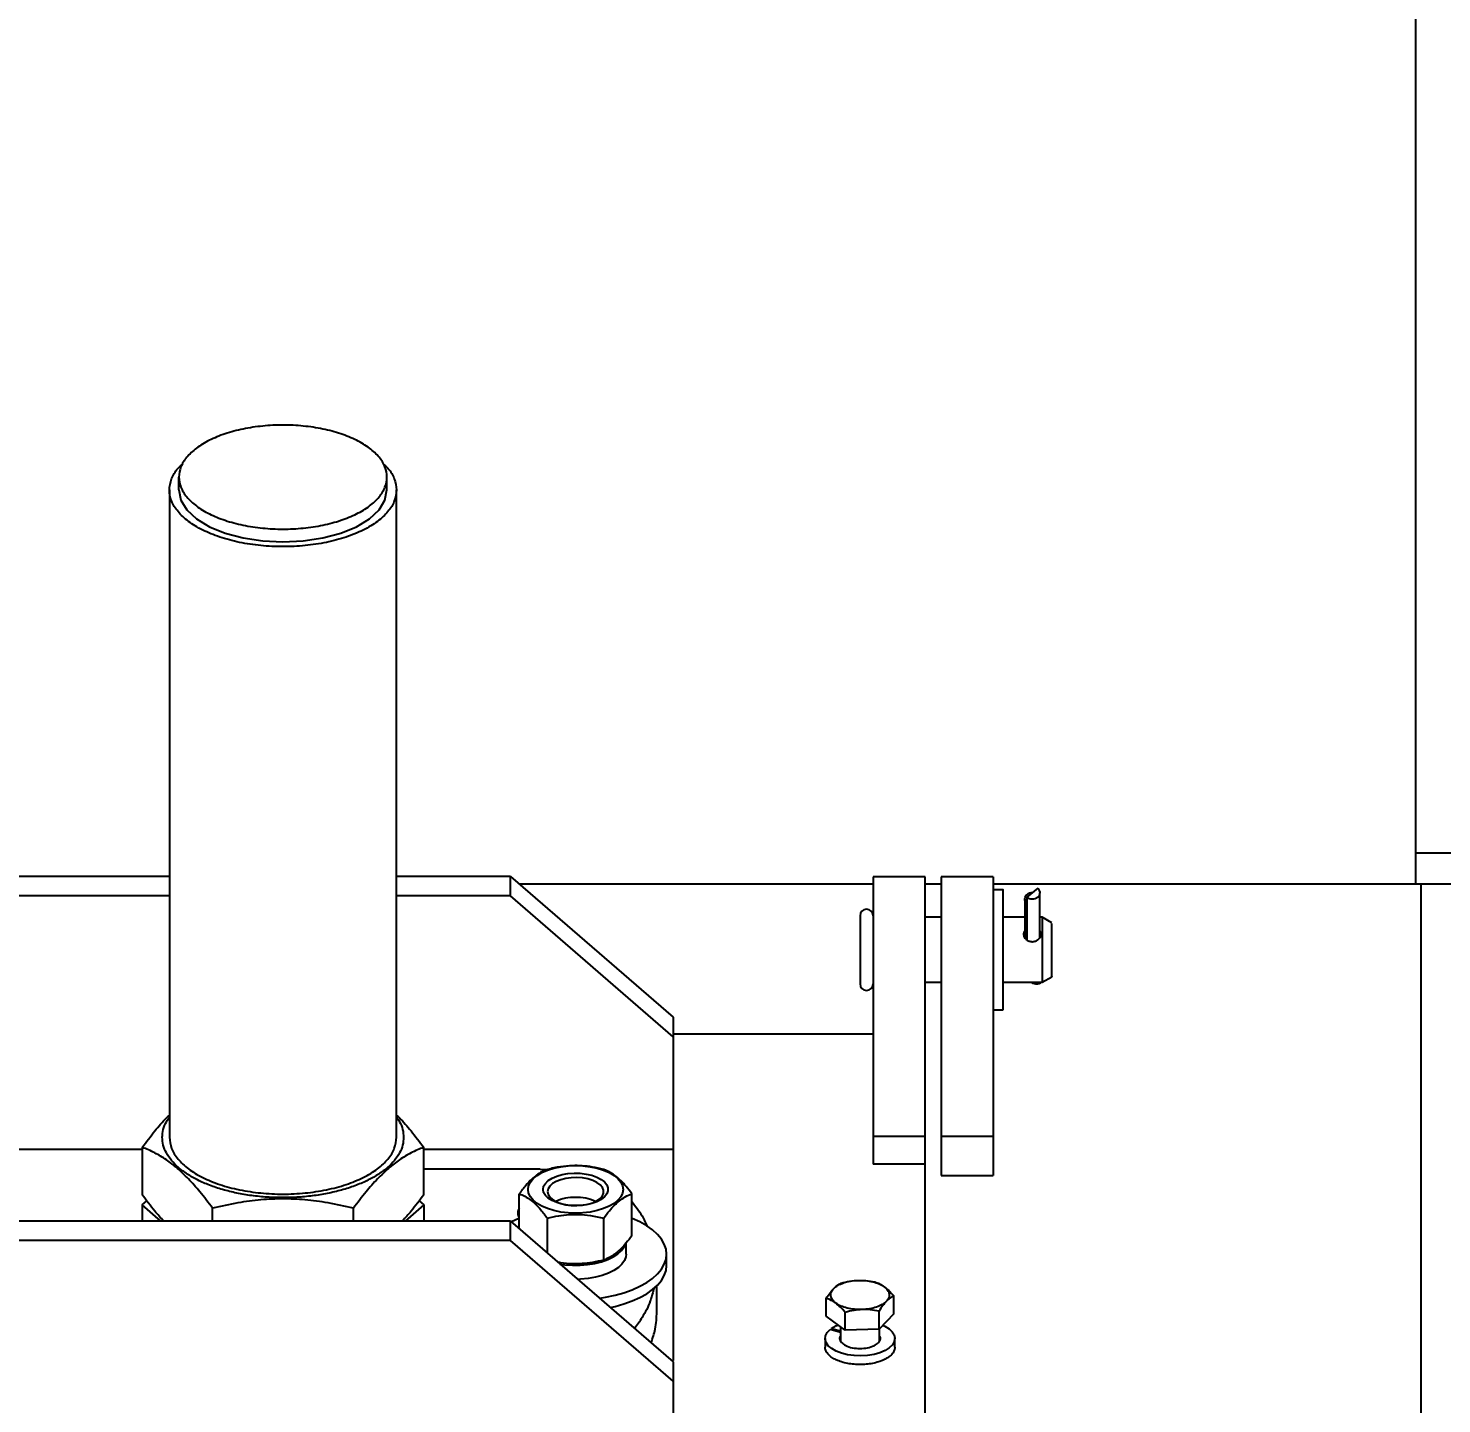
# Model space of a CAD drawing. Header units: millimetres. Extents: x 1293 to 41893, y 1011 to 26911.
# Drawn here: x 24724.6 to 25014.5, y 7724.6 to 8006.7 of the extents above; entities that cross this region are included whole.
import ezdxf

# ---------------------------------------------------------------- set-up
doc = ezdxf.new("R2010")
doc.units = ezdxf.units.MM
doc.header["$LTSCALE"] = 50
doc.layers.add('CAPA_1', color=7, linetype='Continuous')
doc.layers.add('MAQUINAS', color=11, linetype='Continuous')
doc.styles.add('SLDTEXTSTYLE0', font='TXT', dxfattribs={"width": 0.75})
doc.dimstyles.new('SLDDIMSTYLE0', dxfattribs={"dimtxt": 100, "dimasz": 100, "dimexe": 0, "dimexo": 0.0625, "dimgap": 25, "dimtad": 2, "dimdec": 0, "dimlfac": 1.5, "dimrnd": 1e-09, "dimzin": 12, "dimdsep": 46, "dimtxsty": 'SLDTEXTSTYLE0', "dimsah": 1, "dimcen": 0.09, "dimadec": 0, "dimazin": 3, "dimtfac": 1, "dimtdec": 0, "dimtofl": 0, "dimtmove": 0, "dimatfit": 3, "dimfxl": 1, "dimfrac": 2, "dimtolj": 1, "dimtzin": 12, "dimarcsym": 0})

# ---------------------------------------------------------------- blocks, each defined once
blk = doc.blocks.new('_D_28')
at = {"layer": 'CAPA_1', "transparency": 16777216}
for p, q in [((23097.89, 7144.96), (23097.89, 9212.28)), ((25942.46, 7144.96), (25942.46, 9212.28)), ((25942.46, 9162.28), (23097.89, 9162.28))]:
    blk.add_line(p, q, dxfattribs=at)
for points in [[(23097.89, 9162.28), (23197.89, 9146.89), (23197.89, 9177.66)], [(25942.46, 9162.28), (25842.46, 9177.66), (25842.46, 9146.89)]]:
    blk.add_solid(points, dxfattribs=at)
at = {"layer": 'CAPA_1', "transparency": 16777216, "insert": (24372.4, 9291.18), "char_height": 100, "attachment_point": 1, "style": 'SLDTEXTSTYLE0'}
blk.add_mtext('4267', dxfattribs=at)

msp = doc.modelspace()

# ---------------------------------------------------------------- linework, layer by layer
at = {"color": 7, "linetype": 'Continuous', "lineweight": 25}
for p, q in [((25009.1760298, 7831.1769069), (25009.1760298, 8252.2602403)), ((25077.5260298, 7837.5269069), (25009.1760298, 7837.5269069))]:
    msp.add_line(p, q, dxfattribs=at)
at = {"layer": 'MAQUINAS', "linetype": 'Continuous', "lineweight": 25}
for p, q in [((24755.5093631, 7912.0433694), (24755.5093631, 7914.6727496)), ((24798.1760298, 7912.0433694), (24798.1760298, 7914.6727496)), ((24753.5593631, 7912.0433694), (24753.5593631, 7779.2528075)), ((24800.1260298, 7779.2528075), (24800.1260298, 7912.0433694)), ((24753.5593631, 7832.7535665), (24543.5093631, 7832.7535665)), ((24823.5093631, 7832.7535665), (24800.1260298, 7832.7535665)), ((24823.5093631, 7828.7535665), (24823.5093631, 7832.7535665)), ((24823.5093631, 7832.7535665), (24856.8426964, 7803.8860531)), ((24908.5093631, 7832.7110871), (24897.8426964, 7832.7110871)), ((24922.5093631, 7832.7110871), (24911.8426964, 7832.7110871)), ((24897.8426964, 7831.1769069), (24825.3299328, 7831.1769069)), ((24911.8426964, 7831.1769069), (24908.5093631, 7831.1769069)), ((25077.5093631, 7831.1769069), (24922.5093631, 7831.1769069)), ((24924.5093631, 7830.0444204), (24922.5093631, 7830.0444204)), ((24931.6142076, 7830.3439948), (24929.4045186, 7828.4825591)), ((24932.0426964, 7820.2518273), (24932.0426964, 7829.4132769)), ((24753.5593631, 7828.7535665), (24543.5093631, 7828.7535665)), ((24823.5093631, 7828.7535665), (24800.1260298, 7828.7535665)), ((24856.8426964, 7799.8860531), (24823.5093631, 7828.7535665)), ((24928.9760298, 7828.1241122), (24928.9760298, 7820.2518273)), ((24929.4045186, 7828.4825591), (24929.4045186, 7819.7346093)), ((24897.8426964, 7825.2404681), (24897.8426964, 7773.7239123)), ((24908.5093631, 7697.8179231), (24908.5093631, 7825.2404681)), ((24911.8426964, 7824.3777537), (24908.5093631, 7824.3777537)), ((24911.8426964, 7825.2404681), (24911.8426964, 7771.4145112)), ((24922.5093631, 7825.2404681), (24922.5093631, 7771.4145112)), ((24928.9760298, 7824.3777537), (24924.5093631, 7824.3777537)), ((24932.5093631, 7824.3777537), (24932.0426964, 7824.3777537)), ((24934.5093631, 7823.2230532), (24932.5093631, 7824.3777537)), ((24932.5093631, 7811.0444204), (24934.5093631, 7812.1991209)), ((25010.1760298, 7813.5276315), (25010.1760298, 7620.848392)), ((24908.5093631, 7811.0444204), (24911.8426964, 7811.0444204)), ((24924.5093631, 7811.0444204), (24932.5093631, 7811.0444204)), ((24856.8426964, 7803.8860531), (24856.8426964, 7733.4494835)), ((24922.5093631, 7805.3777537), (24924.5093631, 7805.3777537)), ((24897.8426964, 7800.390579), (24856.8426964, 7800.390579)), ((24747.975183, 7777.1940508), (24747.975183, 7767.4551578)), ((24805.7102099, 7767.4551578), (24805.7102099, 7777.1940508)), ((24897.8426964, 7779.497415), (24908.5093631, 7779.497415)), ((24911.8426964, 7779.497415), (24922.5093631, 7779.497415)), ((24543.5093631, 7776.7920423), (24747.975183, 7776.7920423)), ((24805.7102099, 7776.7920423), (24856.8426964, 7776.7920423)), ((24829.617353, 7772.6946951), (24805.7102099, 7772.6946951)), ((24829.617353, 7772.6946951), (24831.0022168, 7772.643257)), ((24908.5093631, 7773.7239123), (24897.8426964, 7773.7239123)), ((24911.8426964, 7771.4145112), (24922.5093631, 7771.4145112)), ((24747.975183, 7765.3964011), (24748.9289682, 7766.2224033)), ((24751.8004027, 7762.0836636), (24747.975183, 7765.3964011)), ((24747.975183, 7765.3964011), (24747.975183, 7762.0836636)), ((24805.7102099, 7765.3964011), (24801.8849902, 7762.0836636)), ((24804.7564247, 7766.2224033), (24805.7102099, 7765.3964011)), ((24805.7102099, 7765.3964011), (24805.7102099, 7762.0836636)), ((24825.295691, 7760.5366582), (24825.295691, 7767.6733249)), ((24848.3897018, 7759.0780254), (24848.3897018, 7767.6733249)), ((24762.4089397, 7762.0836636), (24762.4089397, 7764.6940508)), ((24791.2764532, 7762.0836636), (24791.2764532, 7764.6940508)), ((24831.0691937, 7755.5366582), (24831.0691937, 7762.6733249)), ((24842.6161991, 7754.0780254), (24842.6161991, 7762.6733249)), ((24823.5093631, 7762.0836636), (24216.8426964, 7762.0836636)), ((24823.5093631, 7758.0836636), (24823.5093631, 7762.0836636)), ((24823.5093631, 7762.0836636), (24856.8426964, 7733.2161501)), ((24823.5093631, 7758.0836636), (24216.8426964, 7758.0836636)), ((24856.8426964, 7729.2161501), (24823.5093631, 7758.0836636)), ((24847.1893631, 7755.2927714), (24847.1893631, 7757.5454688)), ((24855.5093631, 7752.9833703), (24855.5093631, 7755.2927714)), ((24853.5093631, 7743.4570908), (24853.5093631, 7748.7801969)), ((24888.2664677, 7742.5402713), (24888.2664677, 7746.2099976)), ((24902.0855918, 7743.048161), (24902.0855918, 7746.7178873)), ((24892.1610941, 7739.6753156), (24888.2664677, 7742.5402713)), ((24892.1610941, 7739.6753156), (24892.1610941, 7743.3450419)), ((24899.0706562, 7739.9292604), (24899.0706562, 7743.5989867)), ((24902.0855918, 7743.048161), (24899.0706562, 7739.9292604)), ((24891.1760298, 7739.231222), (24889.0332977, 7739.8497755)), ((24889.2913595, 7739.7752795), (24889.3223215, 7740.0723371)), ((24889.3223215, 7740.0723371), (24891.1760298, 7739.5372177)), ((24891.1760298, 7740.3999462), (24891.1760298, 7737.5041339)), ((24899.0706562, 7739.9292604), (24892.1610941, 7739.6753156)), ((24899.1760298, 7737.4959319), (24899.1760298, 7739.8803714)), ((24888.0193631, 7738.0136982), (24888.0193631, 7736.2239181)), ((24902.3326964, 7736.2239181), (24902.3326964, 7738.0136982)), ((24856.8426964, 7733.2161501), (24856.8426964, 7686.3566674))]:
    msp.add_line(p, q, dxfattribs=at)
at = {"layer": 'MAQUINAS', "linetype": 'Continuous', "lineweight": 25, "flags": 128}
for points in [[(24755.5093631, 7912.0433694), (24755.9192771, 7909.962406), (24757.1332664, 7907.9614128), (24759.104678, 7906.117287), (24761.7577518, 7904.5008971), (24764.9905315, 7903.1743602), (24768.6787832, 7902.1886544), (24772.6807696, 7901.5816598), (24776.8426964, 7901.3767028), (24781.0046233, 7901.5816598), (24785.0066097, 7902.1886544), (24788.6948614, 7903.1743602), (24791.9276411, 7904.5008971), (24794.5807148, 7906.117287), (24796.5521265, 7907.9614128), (24797.7661157, 7909.962406), (24798.1760298, 7912.0433694)], [(24846.5926964, 7768.5718276), (24846.4726578, 7767.8092095), (24846.1154975, 7767.0653697), (24845.53001, 7766.3586239), (24844.7306121, 7765.7063744), (24843.7369875, 7765.124682), (24842.5736026, 7764.6278697), (24841.2691038, 7764.2281707), (24839.8556121, 7763.935427), (24838.3679325, 7763.7568469), (24836.8426964, 7763.6968276), (24835.3174604, 7763.7568469), (24833.8297807, 7763.935427), (24832.4162891, 7764.2281707), (24831.1117902, 7764.6278697), (24829.9484053, 7765.124682), (24828.9547807, 7765.7063744), (24828.1553828, 7766.3586239), (24827.5698954, 7767.0653697), (24827.2127351, 7767.8092095), (24827.0926964, 7768.5718276), (24827.2127351, 7769.3344456), (24827.5698954, 7770.0782854), (24828.1553828, 7770.7850312), (24828.9547807, 7771.4372807), (24829.9484053, 7772.0189731), (24831.1117902, 7772.5157854), (24832.4162891, 7772.9154844), (24833.8297807, 7773.2082281), (24835.3174604, 7773.3868082), (24836.8426964, 7773.4468276), (24838.3679325, 7773.3868082), (24839.8556121, 7773.2082281), (24841.2691038, 7772.9154844), (24842.5736026, 7772.5157854), (24843.7369875, 7772.0189731), (24844.7306121, 7771.4372807), (24845.53001, 7770.7850312), (24846.1154975, 7770.0782854), (24846.4726578, 7769.3344456), (24846.5926964, 7768.5718276)], [(24830.1760298, 7768.5718276), (24830.2965051, 7769.202665), (24830.6535769, 7769.8107024), (24831.2343395, 7770.3739636), (24832.0178028, 7770.8720909), (24832.9756504, 7771.2870807), (24834.073263, 7771.6039342), (24835.2709702, 7771.8111994), (24836.5254837, 7771.9013853), (24837.791462, 7771.8712324), (24839.0231495, 7771.7218303), (24840.1760298, 7771.4585789), (24841.2084347, 7771.0909928), (24842.0830504, 7770.6323575), (24842.7682661, 7770.0992493), (24843.2393163, 7769.5109361), (24843.4791759, 7768.888681), (24843.4791759, 7768.2549741), (24843.2393163, 7767.632719), (24842.7682661, 7767.0444058), (24842.0830504, 7766.5112976), (24841.2084347, 7766.0526623), (24840.1760298, 7765.6850762), (24839.0231495, 7765.4218248), (24837.791462, 7765.2724227), (24836.5254837, 7765.2422698), (24835.2709702, 7765.3324557), (24834.073263, 7765.5397209), (24832.9756504, 7765.8565744), (24832.0178028, 7766.2715642), (24831.2343395, 7766.7696915), (24830.6535769, 7767.3329527), (24830.2965051, 7767.9409901), (24830.1760298, 7768.5718276)], [(24831.0780298, 7768.1208276), (24831.1960328, 7767.5406181), (24831.545211, 7766.9841625), (24832.1112688, 7766.4742421), (24832.8710318, 7766.0317331), (24833.7933952, 7765.6747519), (24834.8405974, 7765.4179133), (24835.9697658, 7765.2717324), (24837.134672, 7765.2421937), (24838.2876247, 7765.3305066), (24839.3814219, 7765.5330556), (24840.3712834, 7765.8415483), (24841.2166841, 7766.2433549), (24841.8830132, 7766.7220255), (24842.3429912, 7767.2579632), (24842.5777865, 7767.8292267), (24842.5777865, 7768.4124284), (24842.3429912, 7768.9836919), (24841.8830132, 7769.5196296), (24841.2166841, 7769.9983002), (24840.3712834, 7770.4001068), (24839.3814219, 7770.7085995), (24838.2876247, 7770.9111485), (24837.134672, 7770.9994614), (24835.9697658, 7770.9699228), (24834.8405974, 7770.8237418), (24833.7933952, 7770.5669032), (24832.8710318, 7770.209922), (24832.1112688, 7769.767413), (24831.545211, 7769.2574926), (24831.1960328, 7768.701037), (24831.0780298, 7768.1208276)], [(24825.379642, 7762.6589581), (24825.2042201, 7762.5898652), (24823.6776433, 7761.909527)], [(24841.7328534, 7746.285402), (24843.0079056, 7746.4831936), (24844.9418596, 7746.8837286), (24846.7739619, 7747.3900122), (24848.4811727, 7747.9956775), (24850.042023, 7748.6931081), (24851.4368841, 7749.4735332), (24852.6482148, 7750.3271386), (24853.660782, 7751.2431898), (24854.4618519, 7752.2101668), (24855.0413508, 7753.2159093), (24855.391991, 7754.2477696), (24855.5093631, 7755.2927714), (24855.391991, 7756.3377731), (24855.0413508, 7757.3696334), (24854.4618519, 7758.3753759), (24853.660782, 7759.3423529), (24852.6482148, 7760.2584041), (24851.4368841, 7761.1120095), (24850.042023, 7761.8924347), (24848.4811727, 7762.5898652), (24848.3897018, 7762.6261047)], [(24833.6429101, 7753.2597951), (24834.6533886, 7753.1233274), (24836.1978565, 7753.0162463), (24837.7569691, 7753.0264261), (24839.2953181, 7753.1536358), (24840.7779666, 7753.3949862), (24842.1712429, 7753.7449961), (24843.4435048, 7754.1957167), (24844.5658586, 7754.7369119), (24845.5128149, 7755.3562906), (24846.2628679, 7756.0397867), (24846.7989833, 7756.7718773), (24847.0601732, 7757.3645566)], [(24847.1893631, 7755.2927714), (24847.1362777, 7754.7693939), (24846.8590677, 7753.9960623), (24846.3508466, 7753.2526371), (24845.6233357, 7752.5562642), (24844.6933138, 7751.9230044), (24843.5822304, 7751.3674627), (24842.3157107, 7750.9024517), (24840.922965, 7750.5386963), (24839.4361146, 7750.2845857), (24837.8894513, 7750.1459807), (24837.2617444, 7750.1236827)], [(24843.9326434, 7744.3494677), (24844.9418596, 7744.5743275), (24846.7739619, 7745.0806111), (24848.4811727, 7745.6862764), (24850.042023, 7746.383707), (24851.4368841, 7747.1641321), (24852.6482148, 7748.0177376), (24853.660782, 7748.9337887), (24854.4618519, 7749.9007657), (24855.0413508, 7750.9065082), (24855.391991, 7751.9383685), (24855.5093631, 7752.9833703)], [(24899.8272961, 7740.7119918), (24900.2520623, 7740.5361856), (24901.1295635, 7739.9994797), (24901.783627, 7739.3882469), (24902.1897055, 7738.7254268), (24902.3325587, 7738.0358954), (24902.2068255, 7737.345531), (24901.8172245, 7736.680243), (24901.1783775, 7736.0649999), (24900.3142608, 7735.5228921), (24899.2573049, 7735.0742649), (24898.0471775, 7734.7359555), (24896.7292952, 7734.5206606), (24895.3531183, 7734.4364605), (24893.9702953, 7734.4865151), (24892.6327238, 7734.6689458), (24891.3906034, 7734.9769061), (24890.290551, 7735.398838), (24889.373852, 7735.9189063), (24888.6749104, 7736.5175928), (24888.2199576, 7737.1724285), (24888.0260682, 7737.8588373), (24888.1005188, 7738.5510581), (24888.4405154, 7739.2231116), (24889.0332977, 7739.8497755)]]:
    msp.add_lwpolyline(points, dxfattribs=at)
at = {"layer": 'MAQUINAS', "linetype": 'Continuous', "lineweight": 25}
for centre, radius, start, end in [((24896.5093631, 7824.7110871), 1.3333333, 0, 180), ((24896.5093631, 7810.7110871), 1.3333333, 180, 0), ((24836.6372045, 7757.9092091), 9.0299378, 88.696022463, 115.271174323), ((24837.0481884, 7757.9092094), 9.0299375, 64.728822794, 91.303977774)]:
    msp.add_arc(centre, radius, start, end, dxfattribs=at)
for points in [[(24755.5093631, 7914.6727496), (24755.5887596, 7915.3708755), (24755.7475526, 7916.7671273), (24757.016089, 7918.7810193), (24758.9876898, 7920.6370327), (24761.6612202, 7922.2638422), (24764.9139402, 7923.5989301), (24768.6262079, 7924.59099), (24772.6539273, 7925.2018975), (24776.8427001, 7925.4081757), (24781.0314509, 7925.2018975), (24785.0592361, 7924.59099), (24788.7712627, 7923.5989301), (24792.0248816, 7922.2638422), (24794.6950575, 7920.6370327), (24796.6791773, 7918.7810193), (24797.9009922, 7916.7671273), (24798.3135486, 7914.6727496), (24797.9009922, 7912.5783719), (24796.6791773, 7910.5644799), (24794.6950575, 7908.7084664), (24792.0248816, 7907.081657), (24788.7712627, 7905.746569), (24785.0592361, 7904.7545092), (24781.0314509, 7904.1436017), (24776.8427001, 7903.9373235), (24772.6539273, 7904.1436017), (24768.6262079, 7904.7545092), (24764.9139402, 7905.746569), (24761.6612202, 7907.081657), (24758.9876898, 7908.7084664), (24757.016089, 7910.5644799), (24755.7475526, 7912.5783719), (24755.5887596, 7913.9746237), (24755.5093631, 7914.6727496)], [(24931.6142076, 7830.3439948), (24931.7367561, 7830.203421), (24931.981853, 7829.9222734), (24932.0802709, 7829.3851083), (24931.9515468, 7828.8623526), (24931.6002596, 7828.4209399), (24931.0828934, 7828.1306015), (24930.481216, 7828.0380691), (24929.8718093, 7828.1447786), (24929.5602822, 7828.3699656), (24929.4045186, 7828.4825591)], [(25010.1760298, 7831.1769069), (25010.1760298, 7831.1226043), (25010.1760298, 7831.0139991), (25010.1760298, 7830.1366658), (25010.1760298, 7828.7404454), (25010.1760298, 7826.779048), (25010.1760298, 7824.2777238), (25010.1760298, 7821.2314317), (25010.1760298, 7817.6985865), (25010.1760298, 7814.9179498), (25010.1760298, 7813.5276315)], [(24753.5593631, 7779.2528075), (24753.646017, 7778.4908685), (24753.8193247, 7776.9669906), (24755.2038132, 7774.7690163), (24757.3556306, 7772.7433516), (24760.2735383, 7770.9678417), (24763.8235774, 7769.5107183), (24767.8751692, 7768.427978), (24772.2710487, 7767.7612297), (24776.8426964, 7767.5360964), (24781.4143441, 7767.7612297), (24785.8102236, 7768.427978), (24789.8618155, 7769.5107183), (24793.4118545, 7770.9678417), (24796.3297623, 7772.7433516), (24798.4815797, 7774.7690163), (24799.8660682, 7776.9669906), (24800.0393759, 7778.4908685), (24800.1260298, 7779.2528075)], [(24890.2137809, 7745.2416214), (24889.9519988, 7745.4694104), (24889.4284348, 7745.9249884), (24889.1319328, 7746.7059074), (24889.1968751, 7747.5001103), (24889.581582, 7747.9890698), (24889.7739355, 7748.2335495)], [(24889.7739355, 7748.2335495), (24890.0375867, 7748.460799), (24890.564889, 7748.9152979), (24891.7692292, 7749.4341465), (24893.1773003, 7749.8031271), (24894.2165564, 7749.8810238), (24894.7361844, 7749.9199722)], [(24894.7361844, 7749.9199722), (24895.2616176, 7749.9194326), (24896.312484, 7749.9183535), (24897.8133262, 7749.6562832), (24899.156455, 7749.2310608), (24899.8110041, 7748.8199981), (24900.1382786, 7748.6144667)], [(24900.1382786, 7748.6144667), (24900.4000607, 7748.3866777), (24900.9236248, 7747.9310997), (24901.2201268, 7747.1501807), (24901.1551845, 7746.3559777), (24900.7704775, 7745.8670183), (24900.578124, 7745.6225386)], [(24895.6158751, 7743.9361159), (24895.0904419, 7743.9366555), (24894.0395756, 7743.9377346), (24892.5387333, 7744.1998049), (24891.1956045, 7744.6250273), (24890.5410554, 7745.03609), (24890.2137809, 7745.2416214)], [(24900.578124, 7745.6225386), (24900.3144729, 7745.3952891), (24899.7871706, 7744.9407902), (24898.5828303, 7744.4219416), (24897.1747592, 7744.052961), (24896.1355032, 7743.9750643), (24895.6158751, 7743.9361159)]]:
    msp.add_open_spline(points, degree=3, dxfattribs=at)
for points, knots in [([(24800.1260298, 7912.0433694), (24800.0393759, 7911.2814305), (24799.8660682, 7909.7575525), (24798.4815797, 7907.5595782), (24796.3297623, 7905.5339135), (24793.4118545, 7903.7584036), (24789.8618156, 7902.3012802), (24785.8102233, 7901.2185399), (24781.4143453, 7900.5517916), (24776.8426922, 7900.3266584), (24772.2710643, 7900.5517915), (24767.875111, 7901.2185406), (24763.8237948, 7902.3012775), (24760.2727267, 7903.7584136), (24757.3586597, 7905.5338759), (24755.1925083, 7907.5597185), (24753.8615149, 7909.7570291), (24753.401907, 7912.0453226), (24753.8870358, 7914.321897), (24754.8758251, 7916.1562502), (24755.9813263, 7917.1264227), (24756.3322251, 7917.4343666)], [0, 0, 0, 0, 0.0541564786, 0.1083129573, 0.1624694359, 0.2166259146, 0.2707823932, 0.3249388719, 0.3790953505, 0.4332518291, 0.4874083078, 0.5415647864, 0.5957212651, 0.6498777437, 0.7040342223, 0.758190701, 0.8123471796, 0.8665036583, 0.9206601369, 0.9748166156, 1, 1, 1, 1]), ([(24797.3531677, 7917.4343666), (24797.7030078, 7917.1264096), (24798.8051737, 7916.1561957), (24799.8413931, 7914.3224308), (24800.0311509, 7912.8030566), (24800.1260298, 7912.0433694)], [0, 0, 0, 0, 0.1886447532, 0.5943223766, 1, 1, 1, 1]), ([(24897.8426964, 7832.6566409), (24897.8426964, 7832.6552218), (24897.8426964, 7832.6517358), (24897.8426964, 7832.0651828), (24897.8426964, 7830.9987797), (24897.8426964, 7829.4611363), (24897.8426964, 7827.5510748), (24897.8426964, 7826.0106704), (24897.8426964, 7825.2404681)], [0, 0, 0, 0, 0.1207350721, 0.2965880577, 0.4724410433, 0.6482940289, 0.8241470144, 1, 1, 1, 1]), ([(24908.5093631, 7825.2404681), (24908.5093631, 7826.0106704), (24908.5093631, 7827.5510748), (24908.5093631, 7829.4611363), (24908.5093631, 7830.9987797), (24908.5093631, 7832.0651828), (24908.5093631, 7832.6517358), (24908.5093631, 7832.6552218), (24908.5093631, 7832.6566409)], [0, 0, 0, 0, 0.1758529856, 0.3517059711, 0.5275589567, 0.7034119423, 0.8792649279, 1, 1, 1, 1]), ([(24911.8426964, 7832.6566409), (24911.8426964, 7832.6552218), (24911.8426964, 7832.6517358), (24911.8426964, 7832.0651828), (24911.8426964, 7830.9987797), (24911.8426964, 7829.4611363), (24911.8426964, 7827.5510748), (24911.8426964, 7826.0106704), (24911.8426964, 7825.2404681)], [0, 0, 0, 0, 0.1207350721, 0.2965880577, 0.4724410433, 0.6482940289, 0.8241470144, 1, 1, 1, 1]), ([(24922.5093631, 7832.6566409), (24922.5093631, 7832.6552218), (24922.5093631, 7832.6517358), (24922.5093631, 7832.0651828), (24922.5093631, 7830.9987797), (24922.5093631, 7829.4611363), (24922.5093631, 7827.5510748), (24922.5093631, 7826.0106704), (24922.5093631, 7825.2404681)], [0, 0, 0, 0, 0.1207350721, 0.2965880577, 0.4724410433, 0.6482940289, 0.8241470144, 1, 1, 1, 1]), ([(24924.5093631, 7805.4015071), (24924.5093631, 7805.4279544), (24924.5093631, 7805.4842141), (24924.5093631, 7806.1478714), (24924.5093631, 7807.2375791), (24924.5093631, 7808.7416384), (24924.5093631, 7810.5872105), (24924.5093631, 7812.7074011), (24924.5093631, 7815.019651), (24924.5093631, 7817.4353973), (24924.5093631, 7819.861704), (24924.5093631, 7822.2054343), (24924.5093631, 7824.3762011), (24924.5093631, 7826.291754), (24924.5093631, 7827.874114), (24924.5093631, 7829.0787625), (24924.5093631, 7829.7986084), (24924.5093631, 7830.1044674), (24924.5093631, 7830.0283841), (24924.5093631, 7830.0206671)], [0, 0, 0, 0, 0.055445192, 0.117945192, 0.180445192, 0.242945192, 0.305445192, 0.367945192, 0.430445192, 0.492945192, 0.555445192, 0.617945192, 0.680445192, 0.742945192, 0.805445192, 0.867945192, 0.930445192, 0.992945192, 1, 1, 1, 1]), ([(24929.4045186, 7827.1933943), (24929.2819652, 7827.3339443), (24929.0368583, 7827.6150442), (24928.938515, 7828.152567), (24929.0669557, 7828.6739633), (24929.4193018, 7829.1204561), (24929.9327156, 7829.3918335), (24930.3532012, 7829.5032233), (24930.5568834, 7829.4627122), (24930.5659147, 7829.4609159)], [0, 0, 0, 0, 0.1653877307, 0.3307754614, 0.4961631921, 0.6615509228, 0.8269386535, 0.9923263842, 1, 1, 1, 1]), ([(24895.1760298, 7824.6780404), (24895.1760298, 7824.6857968), (24895.1760298, 7824.711587), (24895.1760298, 7824.470192), (24895.1760298, 7823.9723344), (24895.1760298, 7823.2154945), (24895.1760298, 7822.2606907), (24895.1760298, 7821.4836599), (24895.1760298, 7821.0951445)], [0, 0, 0, 0, 0.0792071312, 0.2633657049, 0.4475242787, 0.6316828525, 0.8158414262, 1, 1, 1, 1]), ([(24932.5093631, 7824.3462807), (24932.5093631, 7824.3536678), (24932.5093631, 7824.3782299), (24932.5093631, 7824.1483299), (24932.5093631, 7823.6741798), (24932.5093631, 7822.9533798), (24932.5093631, 7822.0440429), (24932.5093631, 7821.3040136), (24932.5093631, 7820.9339989)], [0, 0, 0, 0, 0.0792071312, 0.2633657049, 0.4475242787, 0.6316828525, 0.8158414262, 1, 1, 1, 1]), ([(24895.1760298, 7821.0951445), (24895.1760298, 7820.6814993), (24895.1760298, 7819.854209), (24895.1760298, 7818.4960672), (24895.1760298, 7817.1171007), (24895.1760298, 7815.7584417), (24895.1760298, 7814.4755563), (24895.1760298, 7813.3165914), (24895.1760298, 7812.3274466), (24895.1760298, 7811.5418431), (24895.1760298, 7811.0057738), (24895.1760298, 7810.7274939), (24895.1760298, 7810.739702), (24895.1760298, 7810.7441337)], [0, 0, 0, 0, 0.0946083001, 0.1892166003, 0.2838249004, 0.3784332005, 0.4730415007, 0.5676498008, 0.6622581009, 0.7568664011, 0.8514747012, 0.9460830013, 1, 1, 1, 1]), ([(24928.7826964, 7820.9339989), (24928.7909483, 7821.0300334), (24928.8076926, 7821.2249035), (24928.8662342, 7821.4490087), (24928.9545143, 7821.5476079), (24928.9760298, 7821.5716383)], [0, 0, 0, 0, 0.4235809481, 0.8595164224, 1, 1, 1, 1]), ([(24932.2360298, 7820.9339989), (24932.2294485, 7820.8353552), (24932.2160941, 7820.6351908), (24932.0812035, 7820.2382165), (24931.7623423, 7819.7832113), (24931.2823176, 7819.4657984), (24930.847912, 7819.3357251), (24930.5093631, 7819.3011086), (24930.1708142, 7819.3357251), (24929.7364086, 7819.4657984), (24929.2563839, 7819.7832113), (24928.9375227, 7820.2382165), (24928.8026321, 7820.6351908), (24928.7892777, 7820.8353552), (24928.7826964, 7820.9339989)], [0, 0, 0, 0, 0.061710896, 0.125221705, 0.250004106, 0.3747892906, 0.4382946539, 0.5, 0.5617053461, 0.6252107094, 0.749995894, 0.874778295, 0.938289104, 1, 1, 1, 1]), ([(24932.0426964, 7821.5716383), (24932.0642119, 7821.5476079), (24932.152492, 7821.4490087), (24932.2110335, 7821.2249035), (24932.2277779, 7821.0300334), (24932.2360298, 7820.9339989)], [0, 0, 0, 0, 0.1404835773, 0.5764190518, 1, 1, 1, 1]), ([(24932.5093631, 7820.9339989), (24932.5093631, 7820.5400511), (24932.5093631, 7819.7521555), (24932.5093631, 7818.4586872), (24932.5093631, 7817.1453857), (24932.5093631, 7815.8514248), (24932.5093631, 7814.6296292), (24932.5093631, 7813.5258531), (24932.5093631, 7812.5838104), (24932.5093631, 7811.8356166), (24932.5093631, 7811.3250744), (24932.5093631, 7811.0600459), (24932.5093631, 7811.0716727), (24932.5093631, 7811.0758934)], [0, 0, 0, 0, 0.09460830013, 0.18921660026, 0.2838249004, 0.37843320053, 0.47304150066, 0.56764980079, 0.66225810092, 0.75686640105, 0.85147470119, 0.94608300132, 1, 1, 1, 1]), ([(24934.5093631, 7820.3757742), (24934.5093631, 7820.961492), (24934.5093631, 7822.1329275), (24934.5093631, 7823.1071833), (24934.5093631, 7823.1282936), (24934.5093631, 7823.1371036)], [0, 0, 0, 0, 0.3681563199, 0.7363126398, 1, 1, 1, 1]), ([(24934.5093631, 7812.2850705), (24934.5093631, 7812.26009), (24934.5093631, 7812.1470763), (24934.5093631, 7812.7999063), (24934.5093631, 7814.1741969), (24934.5093631, 7816.141568), (24934.5093631, 7818.3603636), (24934.5093631, 7819.7039706), (24934.5093631, 7820.3757742)], [0, 0, 0, 0, 0.053704629, 0.2429637032, 0.4322227774, 0.6214818516, 0.8107409258, 1, 1, 1, 1]), ([(24930.3026613, 7811.0444204), (24930.4129518, 7810.9818519), (24930.6677006, 7810.8373312), (24931.1285254, 7810.7318695), (24931.6602207, 7810.744347), (24932.0849234, 7810.8551232), (24932.2725029, 7811.009191), (24932.3153952, 7811.0444204)], [0, 0, 0, 0, 0.18504244612, 0.4274109975, 0.67291588829, 0.92520825149, 1, 1, 1, 1]), ([(24747.975183, 7777.1940508), (24748.8378995, 7778.3325369), (24750.4717612, 7780.4886667), (24752.3484949, 7782.6796912), (24753.3523712, 7783.623288), (24753.5593631, 7783.8178508)], [0, 0, 0, 0, 0.4703585546, 0.8907918339, 1, 1, 1, 1]), ([(24801.5926964, 7779.2528075), (24801.5518306, 7778.7128472), (24801.4700989, 7777.6329265), (24800.8126486, 7776.040762), (24799.7754704, 7774.5035566), (24798.3377591, 7773.0476121), (24796.5344443, 7771.6978402), (24794.3936133, 7770.477336), (24791.952638, 7769.4069825), (24789.2530854, 7768.5050938), (24786.3411989, 7767.7871014), (24783.2667873, 7767.2652905), (24780.0824586, 7766.9485893), (24776.8426964, 7766.8424167), (24773.6029343, 7766.9485893), (24770.4186054, 7767.2652905), (24767.3441945, 7767.7871014), (24764.4323055, 7768.5050938), (24761.7327622, 7769.4069824), (24759.2917523, 7770.4773362), (24757.1510504, 7771.6978395), (24755.3472537, 7773.0476147), (24753.9113409, 7774.5035467), (24752.8674508, 7776.0407988), (24752.2350493, 7777.6327893), (24752.0189686, 7779.2533194), (24752.2452548, 7780.8707782), (24752.7489156, 7782.2579468), (24753.3385021, 7783.0697325), (24753.5593631, 7783.37383)], [0, 0, 0, 0, 0.03759542, 0.07519084, 0.11278626, 0.1503816799, 0.1879770999, 0.2255725199, 0.2631679399, 0.3007633599, 0.3383587799, 0.3759541999, 0.4135496198, 0.4511450398, 0.4887404598, 0.5263358798, 0.5639312998, 0.6015267198, 0.6391221398, 0.6767175597, 0.7143129797, 0.7519083997, 0.7895038197, 0.8270992397, 0.8646946597, 0.9022900797, 0.9398854997, 0.9774809196, 1, 1, 1, 1]), ([(24800.1260298, 7783.8178629), (24800.3329705, 7783.6233491), (24801.3367944, 7782.6798061), (24803.2135294, 7780.4887886), (24804.8474418, 7778.3326004), (24805.7102099, 7777.1940508)], [0, 0, 0, 0, 0.1091811825, 0.529613704, 1, 1, 1, 1]), ([(24800.1260298, 7783.37383), (24800.346143, 7783.0697273), (24800.9337333, 7782.2579278), (24801.4601331, 7780.870917), (24801.5485087, 7779.7921774), (24801.5926964, 7779.2528075)], [0, 0, 0, 0, 0.2304687209, 0.6152343605, 1, 1, 1, 1]), ([(24762.4089397, 7764.6940508), (24761.5464527, 7765.8395849), (24759.9130257, 7768.0090628), (24757.49411, 7770.7393263), (24755.1921127, 7772.9480627), (24752.8901164, 7774.7265228), (24750.4711992, 7776.1859602), (24748.8377215, 7776.8456889), (24747.975183, 7777.1940508)], [0, 0, 0, 0, 0.182687698, 0.345984373, 0.4999999978, 0.6540051206, 0.8173015132, 1, 1, 1, 1]), ([(24805.7102099, 7777.1940508), (24804.8477229, 7776.8457136), (24803.2142958, 7776.1860128), (24800.7953802, 7774.7265916), (24798.4933829, 7772.9481516), (24796.1913866, 7770.7394372), (24793.7724694, 7768.0091872), (24792.1389917, 7765.8396494), (24791.2764532, 7764.6940508)], [0, 0, 0, 0, 0.182687698, 0.345984373, 0.4999999978, 0.6540051206, 0.8173015133, 1, 1, 1, 1]), ([(24831.0691937, 7772.6733249), (24830.6847505, 7772.516397), (24829.9599397, 7772.2205329), (24828.8827427, 7771.5380734), (24827.7881329, 7770.6303905), (24826.5858289, 7769.3726531), (24825.7437933, 7768.2635507), (24825.295691, 7767.6733249)], [0, 0, 0, 0, 0.203456643, 0.3835873725, 0.5549589048, 0.7631645367, 1, 1, 1, 1]), ([(24842.6161991, 7772.6733249), (24841.8473126, 7772.8493346), (24840.397691, 7773.181175), (24838.2432971, 7773.4315955), (24836.0540775, 7773.4718725), (24833.6494694, 7773.255361), (24831.9653982, 7772.8754828), (24831.0691937, 7772.6733249)], [0, 0, 0, 0, 0.20345664297, 0.38358737253, 0.55495890484, 0.76316453665, 1, 1, 1, 1]), ([(24848.3897018, 7767.6733249), (24848.0052586, 7768.1822723), (24847.2804478, 7769.1418172), (24846.2032508, 7770.3251176), (24845.108641, 7771.3133545), (24843.906337, 7772.1380688), (24843.0643013, 7772.4874149), (24842.6161991, 7772.6733249)], [0, 0, 0, 0, 0.203456643, 0.3835873725, 0.5549589048, 0.7631645367, 1, 1, 1, 1]), ([(24752.3551888, 7762.0836636), (24751.7578156, 7762.7397556), (24750.276898, 7764.3662403), (24748.8352803, 7766.3009012), (24747.975183, 7767.4551578)], [0, 0, 0, 0, 0.4033803966, 1, 1, 1, 1]), ([(24791.2764532, 7764.6940508), (24789.5514792, 7765.0926493), (24786.2846251, 7765.8475378), (24781.4467938, 7766.4829589), (24776.8427991, 7766.6981072), (24772.2388066, 7766.48298), (24767.4009722, 7765.8475737), (24764.1340167, 7765.0926692), (24762.4089397, 7764.6940508)], [0, 0, 0, 0, 0.1826876981, 0.3459843729, 0.4999999978, 0.6540051206, 0.8173015134, 1, 1, 1, 1]), ([(24805.7102099, 7767.4551578), (24804.8501163, 7766.3009067), (24803.4084983, 7764.3662458), (24801.9275816, 7762.7397605), (24801.3302047, 7762.0836636)], [0, 0, 0, 0, 0.59661679627, 1, 1, 1, 1]), ([(24825.295691, 7767.6733249), (24825.6801343, 7767.516397), (24826.4049451, 7767.2205329), (24827.482142, 7766.5380734), (24828.5767519, 7765.6303905), (24829.7790559, 7764.3726531), (24830.6210915, 7763.2635507), (24831.0691937, 7762.6733249)], [0, 0, 0, 0, 0.203456643, 0.3835873725, 0.5549589048, 0.7631645367, 1, 1, 1, 1]), ([(24842.6161991, 7762.6733249), (24843.0006424, 7763.1822723), (24843.7254532, 7764.1418172), (24844.8026501, 7765.3251176), (24845.8972599, 7766.3133545), (24847.099564, 7767.1380688), (24847.9415996, 7767.4874149), (24848.3897018, 7767.6733249)], [0, 0, 0, 0, 0.203456643, 0.3835873725, 0.5549589048, 0.7631645367, 1, 1, 1, 1]), ([(24848.3897018, 7766.1131288), (24849.1458655, 7765.1240125), (24850.4052684, 7763.4766231), (24851.1782661, 7761.7571095), (24851.4871448, 7761.0700167)], [0, 0, 0, 0, 0.6004143745, 1, 1, 1, 1]), ([(24825.295691, 7764.7255958), (24825.2367443, 7764.6340082), (24825.030649, 7764.3137911), (24824.9808825, 7763.7334918), (24825.0443093, 7763.1723034), (24825.2466386, 7762.8719947), (24825.295691, 7762.7991881)], [0, 0, 0, 0, 0.1472435799, 0.5148069184, 0.8823702569, 1, 1, 1, 1]), ([(24831.0691937, 7762.6733249), (24831.8380802, 7762.8493346), (24833.2877018, 7763.181175), (24835.4420957, 7763.4315955), (24837.6313153, 7763.4718725), (24840.0359234, 7763.255361), (24841.7199947, 7762.8754828), (24842.6161991, 7762.6733249)], [0, 0, 0, 0, 0.203456643, 0.3835873725, 0.5549589048, 0.7631645367, 1, 1, 1, 1]), ([(24848.3897018, 7759.0780254), (24848.0052586, 7758.569078), (24847.2804478, 7757.609533), (24846.2032508, 7756.4262327), (24845.108641, 7755.4379958), (24843.906337, 7754.6132814), (24843.0643013, 7754.2639353), (24842.6161991, 7754.0780254)], [0, 0, 0, 0, 0.203456643, 0.3835873725, 0.5549589048, 0.7631645366, 1, 1, 1, 1]), ([(24842.6161991, 7754.0780254), (24841.8473681, 7753.9022541), (24840.3978512, 7753.5708634), (24838.2427524, 7753.3174138), (24836.0561923, 7753.2885658), (24834.3924687, 7753.4005437), (24833.4320443, 7753.6018102), (24833.2622857, 7753.6373848)], [0, 0, 0, 0, 0.25184423482, 0.47481501175, 0.68694341314, 0.94466607711, 1, 1, 1, 1]), ([(24852.9298528, 7748.3458111), (24852.7010816, 7747.4586398), (24852.1719661, 7745.4067371), (24850.821034, 7742.6286205), (24849.4755988, 7740.7936241), (24848.9386313, 7740.0612713)], [0, 0, 0, 0, 0.31398815388, 0.72621051665, 1, 1, 1, 1]), ([(24888.2664677, 7746.2099976), (24888.5254069, 7746.614254), (24889.0198611, 7747.3861967), (24889.5306433, 7747.9601623), (24889.7739355, 7748.2335495)], [0, 0, 0, 0, 0.523687075, 1, 1, 1, 1]), ([(24889.7739355, 7748.2335495), (24890.0172277, 7748.4635257), (24890.52801, 7748.9463516), (24891.0224641, 7749.197418), (24891.2814034, 7749.3288982)], [0, 0, 0, 0, 0.476312925, 1, 1, 1, 1]), ([(24891.2814034, 7749.3288982), (24891.8721057, 7749.5026653), (24892.4995493, 7749.6872406), (24893.1478084, 7749.7530583), (24893.1857686, 7749.7569124)], [0, 0, 0, 0, 0.9414428292, 1, 1, 1, 1]), ([(24896.333502, 7749.8693911), (24896.3558129, 7749.8687335), (24896.9882707, 7749.8500938), (24897.6004153, 7749.7140692), (24898.1909655, 7749.582843)], [0, 0, 0, 0, 0.0352765581, 1, 1, 1, 1]), ([(24898.1909655, 7749.582843), (24898.5254574, 7749.473173), (24899.1641821, 7749.2637539), (24899.8239992, 7748.8239507), (24900.1382786, 7748.6144667)], [0, 0, 0, 0, 0.52368707497, 1, 1, 1, 1]), ([(24900.1382786, 7748.6144667), (24900.4525581, 7748.3615718), (24901.1123752, 7747.8306289), (24901.7510999, 7747.1003335), (24902.0855918, 7746.7178873)], [0, 0, 0, 0, 0.476312925, 1, 1, 1, 1]), ([(24890.2137809, 7745.2416214), (24889.8995015, 7745.4511053), (24889.2396844, 7745.8909086), (24888.6009596, 7746.1003276), (24888.2664677, 7746.2099976)], [0, 0, 0, 0, 0.476312925, 1, 1, 1, 1]), ([(24892.1610941, 7743.3450419), (24891.8266022, 7743.7274881), (24891.1878774, 7744.4577835), (24890.5280603, 7744.9887264), (24890.2137809, 7745.2416214)], [0, 0, 0, 0, 0.523687075, 1, 1, 1, 1]), ([(24900.578124, 7745.6225386), (24900.3348318, 7745.3491514), (24899.8240495, 7744.7751858), (24899.3295954, 7744.0032431), (24899.0706562, 7743.5989867)], [0, 0, 0, 0, 0.476312925, 1, 1, 1, 1]), ([(24902.0855918, 7746.7178873), (24901.8266526, 7746.5864071), (24901.3321985, 7746.3353407), (24900.8214162, 7745.8525148), (24900.578124, 7745.6225386)], [0, 0, 0, 0, 0.523687075, 1, 1, 1, 1]), ([(24852.349091, 7737.1077266), (24852.6639293, 7738.0494729), (24853.3664008, 7740.1507109), (24853.4585268, 7742.2813663), (24853.5093631, 7743.4570908)], [0, 0, 0, 0, 0.4481864376, 1, 1, 1, 1]), ([(24895.6158751, 7743.9361159), (24895.0583035, 7743.8939182), (24893.8877041, 7743.8053257), (24892.7545252, 7743.5032402), (24892.1610941, 7743.3450419)], [0, 0, 0, 0, 0.476312925, 1, 1, 1, 1]), ([(24899.0706562, 7743.5989867), (24898.477225, 7743.7135646), (24897.3440461, 7743.9323555), (24896.1734467, 7743.9349026), (24895.6158751, 7743.9361159)], [0, 0, 0, 0, 0.523687075, 1, 1, 1, 1]), ([(24889.3223215, 7740.0723371), (24889.6015575, 7740.2590643), (24889.9944508, 7740.521795), (24890.5180392, 7740.7162908), (24890.6695045, 7740.7725551)], [0, 0, 0, 0, 0.7107168336, 1, 1, 1, 1]), ([(24891.1760298, 7738.4800229), (24891.1427016, 7738.4385559), (24890.9115625, 7738.1509716), (24891.057961, 7737.5451884), (24891.6665443, 7736.8068521), (24892.8406268, 7736.2365453), (24894.3417325, 7735.9281944), (24895.969532, 7735.9242165), (24897.4766708, 7736.2252326), (24898.661515, 7736.7897387), (24899.2857067, 7737.5252134), (24899.441837, 7738.1344595), (24899.211921, 7738.4270883), (24899.1760298, 7738.4727693)], [0, 0, 0, 0, 0.0180131019, 0.1249253236, 0.2318375453, 0.338749767, 0.4456619887, 0.5525742104, 0.6594864321, 0.7663986538, 0.8733108755, 0.9802230972, 1, 1, 1, 1]), ([(24902.3047396, 7736.2244751), (24902.3029233, 7736.061036), (24902.2985326, 7735.665941), (24901.9810283, 7735.0541354), (24901.4097849, 7734.4193778), (24900.5948741, 7733.8524185), (24899.5791865, 7733.3744461), (24898.3975448, 7733.0034237), (24897.095182, 7732.75327), (24895.720739, 7732.6333753), (24894.325871, 7732.6482389), (24892.9628873, 7732.7973032), (24891.6830413, 7733.0749734), (24890.5340151, 7733.4708285), (24889.5602449, 7733.9700104), (24888.7933837, 7734.5537875), (24888.2804781, 7735.2002371), (24888.0254009, 7735.7677054), (24888.046193, 7736.1114962), (24888.0529893, 7736.2238711)], [0, 0, 0, 0, 0.0435748199, 0.1053370577, 0.1670992955, 0.2288615333, 0.2906237711, 0.352386009, 0.4141482468, 0.4759104846, 0.5376727224, 0.5994349602, 0.661197198, 0.7229594358, 0.7847216737, 0.8464839115, 0.9082461493, 0.9700083871, 1, 1, 1, 1])]:
    msp.add_open_spline(points, degree=3, knots=knots, dxfattribs=at)

# ---------------------------------------------------------------- dimensions: what is measured, and where the dimension line sits
at = {"layer": 'CAPA_1'}
dim = msp.add_linear_dim(base=(23097.8900298, 9162.2750488), p1=(25942.4620298, 7081.4622403), p2=(23097.8900298, 7081.4622403), dimstyle='SLDDIMSTYLE0', dxfattribs=at)
dim.commit()
dim.dimension.update_dxf_attribs({"geometry": '_D_28', "text_midpoint": (24520.1760298, 9162.2750488), "dimtype": 160})

doc.saveas('drawing.dxf')
